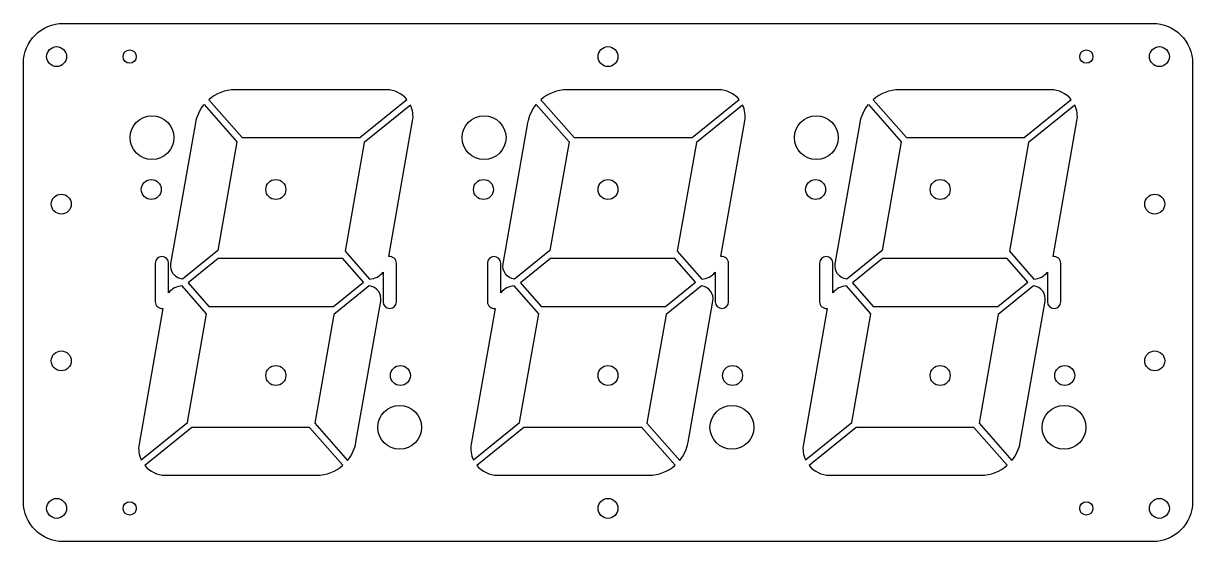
# Model space of a CAD drawing. Header units: millimetres. Extents: x 137 to 313, y 329 to 407.
import ezdxf

# ---------------------------------------------------------------- set-up
doc = ezdxf.new("R2010")
doc.units = ezdxf.units.MM
doc.layers.get('0').update_dxf_attribs({"linetype": 'CONTINUOUS'})

msp = doc.modelspace()

# ---------------------------------------------------------------- linework, layer by layer
for points in [[(143, 329, -0.414214), (137, 335), (137, 401, -0.414214), (143, 407), (307, 407, -0.414214), (313, 401), (313, 335, -0.414214), (307, 329)], [(164.89, 395.51), (169.91, 389.8), (187.65, 389.8), (194.73, 395.55, 0.223479), (191.65, 397), (168.85, 397, 0.181873)], [(214.89, 395.51), (219.91, 389.8), (237.65, 389.8), (244.73, 395.55, 0.223479), (241.65, 397), (218.85, 397, 0.181873)], [(264.89, 395.51), (269.91, 389.8), (287.65, 389.8), (294.73, 395.55, 0.223479), (291.65, 397), (268.85, 397, 0.181873)], [(160.93, 368.5, -0.429918), (159.2, 370.83), (162.94, 392.04, -0.127993), (164.2, 394.79), (169.13, 389.17), (166.25, 372.83)], [(191.15, 369.54), (191.15, 365.1, 1), (193.15, 365.1), (193.15, 370.9, 0.463558), (191.99, 371.89), (195.59, 392.31, 0.154582), (195.27, 394.7), (188.31, 389.05), (185.43, 372.71), (189.12, 368.5, 0.19739)], [(210.93, 368.5, -0.429918), (209.2, 370.83), (212.94, 392.04, -0.127993), (214.2, 394.79), (219.13, 389.17), (216.25, 372.83)], [(241.15, 369.54), (241.15, 365.1, 1), (243.15, 365.1), (243.15, 370.9, 0.463558), (241.99, 371.89), (245.59, 392.31, 0.154582), (245.27, 394.7), (238.31, 389.05), (235.43, 372.71), (239.12, 368.5, 0.19739)], [(260.93, 368.5, -0.429918), (259.2, 370.83), (262.94, 392.04, -0.127993), (264.2, 394.79), (269.13, 389.17), (266.25, 372.83)], [(291.15, 369.54), (291.15, 365.1, 1), (293.15, 365.1), (293.15, 370.9, 0.463558), (291.99, 371.89), (295.59, 392.31, 0.154582), (295.27, 394.7), (288.31, 389.05), (285.43, 372.71), (289.12, 368.5, 0.19739)], [(158.85, 366.46), (158.85, 370.9, 1), (156.85, 370.9), (156.85, 365.1, 0.463558), (158.01, 364.11), (154.41, 343.69, 0.154582), (154.73, 341.3), (161.69, 346.95), (164.57, 363.29), (160.88, 367.5, 0.19739)], [(208.85, 366.46), (208.85, 370.9, 1), (206.85, 370.9), (206.85, 365.1, 0.463558), (208.01, 364.11), (204.41, 343.69, 0.154582), (204.73, 341.3), (211.69, 346.95), (214.57, 363.29), (210.88, 367.5, 0.19739)], [(258.85, 366.46), (258.85, 370.9, 1), (256.85, 370.9), (256.85, 365.1, 0.463558), (258.01, 364.11), (254.41, 343.69, 0.154582), (254.73, 341.3), (261.69, 346.95), (264.57, 363.29), (260.88, 367.5, 0.19739)], [(187.06, 343.96), (190.8, 365.17, 0.429918), (189.07, 367.5), (183.75, 363.17), (180.87, 346.83), (185.8, 341.21, 0.127993)], [(237.06, 343.96), (240.8, 365.17, 0.429918), (239.07, 367.5), (233.75, 363.17), (230.87, 346.83), (235.8, 341.21, 0.127993)], [(287.06, 343.96), (290.8, 365.17, 0.429918), (289.07, 367.5), (283.75, 363.17), (280.87, 346.83), (285.8, 341.21, 0.127993)], [(185.11, 340.49), (180.09, 346.2), (162.35, 346.2), (155.27, 340.45, 0.223479), (158.35, 339), (181.15, 339, 0.181873)], [(235.11, 340.49), (230.09, 346.2), (212.35, 346.2), (205.27, 340.45, 0.223479), (208.35, 339), (231.15, 339, 0.181873)], [(285.11, 340.49), (280.09, 346.2), (262.35, 346.2), (255.27, 340.45, 0.223479), (258.35, 339), (281.15, 339, 0.181873)]]:
    msp.add_lwpolyline(points, format="xyb", close=True)
for points in [[(164.93, 364.4), (183.67, 364.4), (188.18, 368.06), (185.07, 371.6), (166.33, 371.6), (161.82, 367.94)], [(214.93, 364.4), (233.67, 364.4), (238.18, 368.06), (235.07, 371.6), (216.33, 371.6), (211.82, 367.94)], [(264.93, 364.4), (283.67, 364.4), (288.18, 368.06), (285.07, 371.6), (266.33, 371.6), (261.82, 367.94)]]:
    msp.add_lwpolyline(points, close=True)
for centre, radius in [((142, 402), 1.5), ((225, 402), 1.5), ((308, 402), 1.5), ((153, 402), 1), ((297, 402), 1), ((156.35, 389.8), 3.3), ((206.35, 389.8), 3.3), ((256.35, 389.8), 3.3), ((156.25, 382), 1.5), ((175, 382), 1.5), ((206.25, 382), 1.5), ((225, 382), 1.5), ((256.25, 382), 1.5), ((275, 382), 1.5), ((142.7, 379.8), 1.5), ((307.3, 379.8), 1.5), ((142.7, 356.2), 1.5), ((307.3, 356.2), 1.5), ((175, 354), 1.5), ((193.75, 354), 1.5), ((225, 354), 1.5), ((243.75, 354), 1.5), ((275, 354), 1.5), ((293.75, 354), 1.5), ((193.65, 346.2), 3.3), ((243.65, 346.2), 3.3), ((293.65, 346.2), 3.3), ((142, 334), 1.5), ((153, 334), 1), ((225, 334), 1.5), ((297, 334), 1), ((308, 334), 1.5)]:
    msp.add_circle(centre, radius)

doc.saveas('drawing.dxf')
